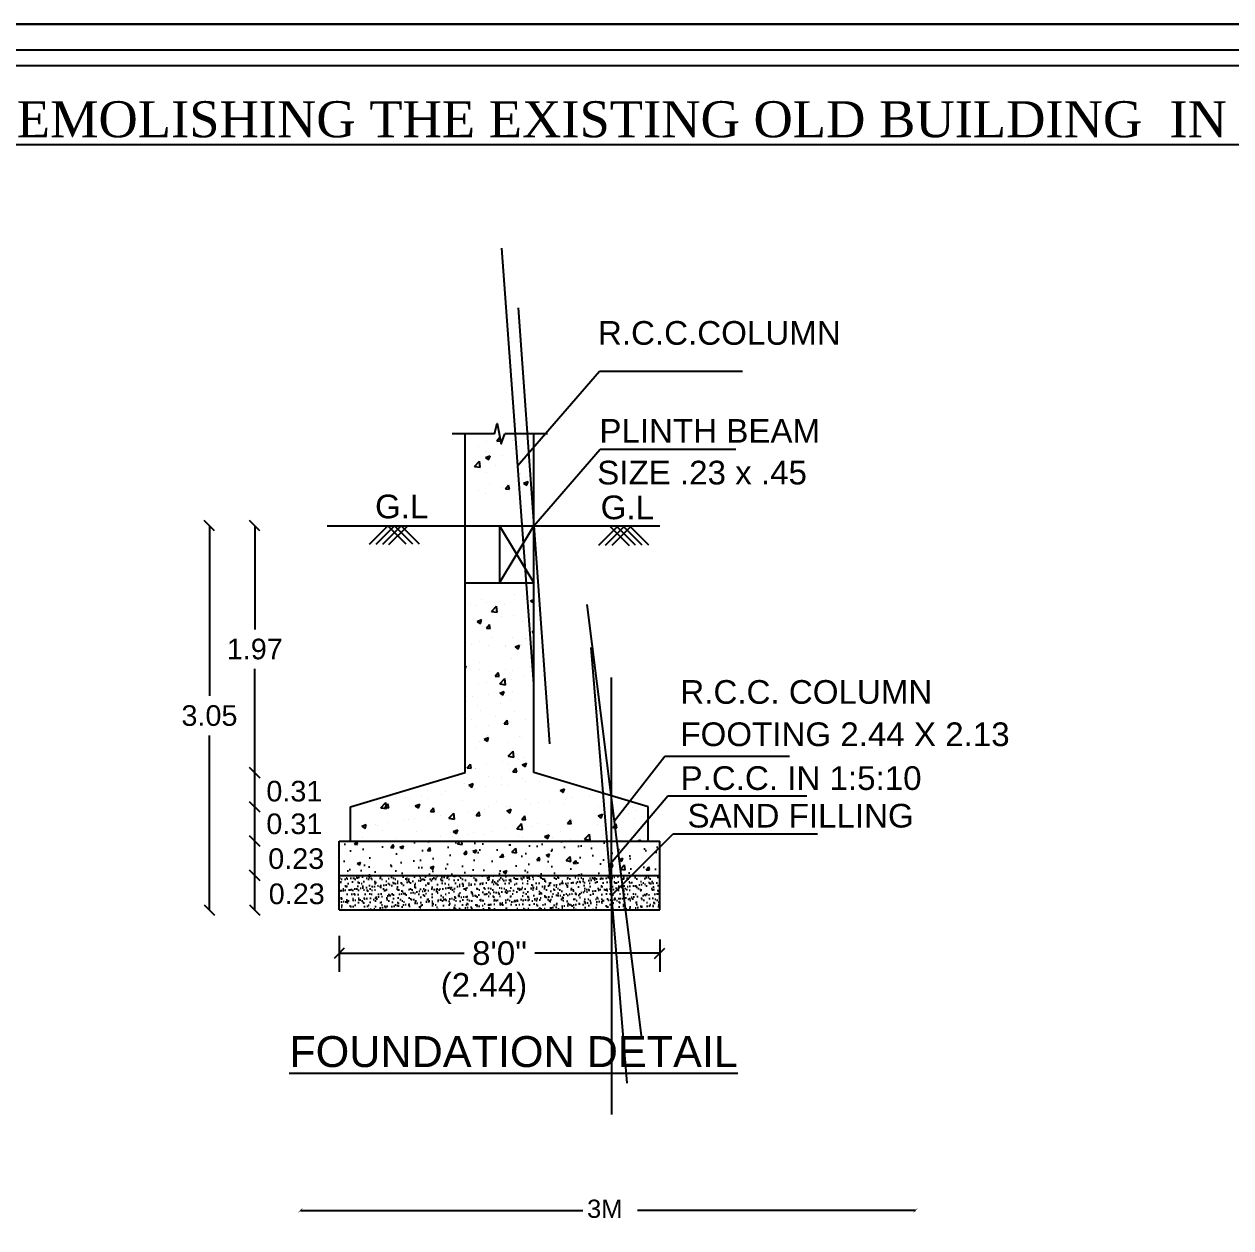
# Model space of a CAD drawing. Header units: metres. Extents: x 7608 to 7792, y -2400 to -2275.
# Drawn here: x 7681.04 to 7692.75, y -2286.91 to -2275.22 of the extents above; entities that cross this region are included whole.
import ezdxf

# ---------------------------------------------------------------- set-up
doc = ezdxf.new("R2010")
doc.units = ezdxf.units.M
doc.header["$MEASUREMENT"] = 0
doc.layers.add('FLOOR-STILT', color=7, linetype='Continuous')
doc.styles.add('Isa-', font='times.ttf')
doc.styles.add('ld', font='arial.ttf')
doc.styles.get("Standard").update_dxf_attribs({"font": 'arial.ttf'})
doc.dimstyles.get("Standard").update_dxf_attribs({"dimtxt": 0.18, "dimasz": 0.18, "dimexe": 0.18, "dimexo": 0.0625, "dimgap": 0.09, "dimtad": 0, "dimtih": 1, "dimtoh": 1, "dimdec": 4, "dimzin": 0, "dimdsep": 46, "dimtxsty": 'Standard', "dimcen": 0.09, "dimadec": 0, "dimazin": 0, "dimtfac": 1, "dimtdec": 4, "dimtofl": 0, "dimtmove": 0, "dimatfit": 3, "dimfxl": 0, "dimtolj": 1, "dimtzin": 0, "dimarcsym": 0})
doc.dimstyles.new('STANDARD_WS', dxfattribs={"dimtxt": 0.18, "dimasz": 0.18, "dimexe": 0.18, "dimexo": 0.0625, "dimgap": 0.09, "dimtad": 0, "dimtih": 1, "dimtoh": 1, "dimdec": 4, "dimzin": 0, "dimdsep": 46, "dimtxsty": 'Standard', "dimcen": 0.09, "dimadec": 0, "dimazin": 0, "dimtfac": 1, "dimtdec": 4, "dimtofl": 0, "dimtmove": 0, "dimatfit": 3, "dimfxl": 0, "dimtolj": 1, "dimtzin": 0, "dimarcsym": 0})

# ---------------------------------------------------------------- blocks, each defined once
blk = doc.blocks.new('_Oblique')
at = {"color": 0, "linetype": 'ByBlock', "lineweight": -2}
blk.add_line((-0.5, -0.5), (0.5, 0.5), dxfattribs=at)
blk = doc.blocks.new('*D320')
at = {"color": 1, "lineweight": -2}
for p, q in [((7683.276, -2280.092), (7683.276, -2281.098)), ((7683.276, -2282.488), (7683.276, -2281.482))]:
    blk.add_line(p, q, dxfattribs=at)
at = {"layer": 'Defpoints', "color": 0}
for p in [(7683.276, -2280.092), (7683.276, -2280.092), (7683.276, -2282.488)]:
    blk.add_point(p, dxfattribs=at)
at = {"color": 1, "lineweight": -2, "xscale": 0.1, "yscale": 0.1, "zscale": 0.1}
for p, rotation in [((7683.276, -2280.092), 90), ((7683.276, -2282.488), 270)]:
    blk.add_blockref('_Oblique', p, dxfattribs=dict(at, rotation=rotation))
at = {"color": 3, "insert": (7683.276, -2281.29), "char_height": 0.2, "attachment_point": 5}
blk.add_mtext('\\A1;1.97', dxfattribs=at)
blk = doc.blocks.new('*D321')
at = {"color": 1, "lineweight": -2}
blk.add_line((7683.276, -2283.821), (7683.276, -2283.487), dxfattribs=at)
at = {"layer": 'Defpoints', "color": 0}
for p in [(7683.276, -2283.487), (7683.389, -2283.487), (7683.389, -2283.821)]:
    blk.add_point(p, dxfattribs=at)
at = {"color": 1, "lineweight": -2, "xscale": 0.1, "yscale": 0.1, "zscale": 0.1}
for p, rotation in [((7683.276, -2283.487), 90), ((7683.276, -2283.821), 270)]:
    blk.add_blockref('_Oblique', p, dxfattribs=dict(at, rotation=rotation))
at = {"color": 3, "insert": (7683.683, -2283.667), "char_height": 0.2, "attachment_point": 5}
blk.add_mtext('\\A1;0.23', dxfattribs=at)
blk = doc.blocks.new('*D322')
at = {"color": 1, "lineweight": -2}
blk.add_line((7683.276, -2283.487), (7683.276, -2283.154), dxfattribs=at)
at = {"layer": 'Defpoints', "color": 0}
for p in [(7683.276, -2283.154), (7683.389, -2283.154), (7683.389, -2283.487)]:
    blk.add_point(p, dxfattribs=at)
at = {"color": 1, "lineweight": -2, "xscale": 0.1, "yscale": 0.1, "zscale": 0.1}
for p, rotation in [((7683.276, -2283.154), 90), ((7683.276, -2283.487), 270)]:
    blk.add_blockref('_Oblique', p, dxfattribs=dict(at, rotation=rotation))
at = {"color": 3, "insert": (7683.678, -2283.325), "char_height": 0.2, "attachment_point": 5}
blk.add_mtext('\\A1;0.23', dxfattribs=at)
blk = doc.blocks.new('*D323')
at = {"color": 1, "lineweight": -2}
for p, q in [((7682.836, -2280.092), (7682.836, -2281.744)), ((7682.836, -2283.821), (7682.836, -2282.128))]:
    blk.add_line(p, q, dxfattribs=at)
at = {"layer": 'Defpoints', "color": 0}
for p in [(7682.836, -2280.092), (7685.151, -2280.092), (7685.155, -2283.821)]:
    blk.add_point(p, dxfattribs=at)
at = {"color": 1, "lineweight": -2, "xscale": 0.1, "yscale": 0.1, "zscale": 0.1}
for p, rotation in [((7682.836, -2280.092), 90), ((7682.836, -2283.821), 270)]:
    blk.add_blockref('_Oblique', p, dxfattribs=dict(at, rotation=rotation))
at = {"color": 3, "insert": (7682.836, -2281.936), "char_height": 0.2, "attachment_point": 5}
blk.add_mtext('\\A1;3.05', dxfattribs=at)
blk = doc.blocks.new('*D324')
at = {"color": 0, "lineweight": -2}
for p, q in [((7684.095, -2284.074), (7684.095, -2284.422)), ((7687.206, -2284.109), (7687.206, -2284.422)), ((7684.095, -2284.242), (7685.308, -2284.242)), ((7687.206, -2284.242), (7685.993, -2284.242))]:
    blk.add_line(p, q, dxfattribs=at)
at = {"layer": 'Defpoints', "color": 0}
for p in [(7684.095, -2284.012), (7687.206, -2284.047), (7687.206, -2284.242)]:
    blk.add_point(p, dxfattribs=at)
at = {"color": 0, "lineweight": -2, "xscale": 0.1, "yscale": 0.1, "zscale": 0.1, "rotation": 180}
blk.add_blockref('_Oblique', (7684.095, -2284.242), dxfattribs=at)
at = {"color": 0, "lineweight": -2, "xscale": 0.1, "yscale": 0.1, "zscale": 0.1}
blk.add_blockref('_Oblique', (7687.206, -2284.242), dxfattribs=at)
at = {"color": 3, "insert": (7685.651, -2284.242), "char_height": 0.23, "attachment_point": 5}
blk.add_mtext('\\A1;8\'0"', dxfattribs=at)
blk = doc.blocks.new('*D325')
at = {"color": 1, "lineweight": -2}
blk.add_line((7683.276, -2283.154), (7683.276, -2282.821), dxfattribs=at)
at = {"layer": 'Defpoints', "color": 0}
for p in [(7683.276, -2282.821), (7683.276, -2282.821), (7683.276, -2283.154)]:
    blk.add_point(p, dxfattribs=at)
at = {"color": 1, "lineweight": -2, "xscale": 0.1, "yscale": 0.1, "zscale": 0.1}
for p, rotation in [((7683.276, -2282.821), 90), ((7683.276, -2283.154), 270)]:
    blk.add_blockref('_Oblique', p, dxfattribs=dict(at, rotation=rotation))
at = {"color": 3, "insert": (7683.66, -2282.987), "char_height": 0.2, "attachment_point": 5}
blk.add_mtext('\\A1;0.31', dxfattribs=at)
blk = doc.blocks.new('*D326')
at = {"color": 1, "lineweight": -2}
blk.add_line((7683.276, -2282.821), (7683.276, -2282.488), dxfattribs=at)
at = {"layer": 'Defpoints', "color": 0}
for p in [(7683.276, -2282.488), (7683.276, -2282.488), (7683.276, -2282.821)]:
    blk.add_point(p, dxfattribs=at)
at = {"color": 1, "lineweight": -2, "xscale": 0.1, "yscale": 0.1, "zscale": 0.1}
for p, rotation in [((7683.276, -2282.488), 90), ((7683.276, -2282.821), 270)]:
    blk.add_blockref('_Oblique', p, dxfattribs=dict(at, rotation=rotation))
at = {"color": 3, "insert": (7683.66, -2282.67), "char_height": 0.2, "attachment_point": 5}
blk.add_mtext('\\A1;0.31', dxfattribs=at)

msp = doc.modelspace()

# ---------------------------------------------------------------- hatches: boundary and pattern name
h = msp.add_hatch()
h.set_pattern_fill('AR-CONC', color=1, scale=0.049378, style=0)
h.set_pattern_definition([(50, (7622.24934, -2302.24287), (0.3541657, -0.0309855), [0.0370332, -0.407365]), (355, (7622.24934, -2302.24287), (-0.068512, 0.3714143), [0.0296265, -0.325892]), (100.4514, (7622.27885, -2302.24546), (0.285654, 0.3404286), [0.0314734, -0.346207]), (46.1842, (7622.24934, -2302.1441), (0.5269778, -0.0817293), [0.0555498, -0.6110476]), (96.6356, (7622.29325, -2302.15093), (0.461514, 0.480996), [0.04721, -0.5193104]), (351.1842, (7622.24934, -2302.1441), (0.4615135, 0.480996), [0.04444, -0.488838]), (21, (7622.29872, -2302.1688), (0.2947383, -0.1988035), [0.0370332, -0.407365]), (326, (7622.2987, -2302.1688), (0.1201432, 0.3580615), [0.0296265, -0.325892]), (71.4514, (7622.32328, -2302.18537), (0.4148816, 0.1592578), [0.0314734, -0.346207]), (37.5, (7622.24934, -2302.24287), (0.00600424, 0.16437493), [0, -0.3219418, 0, -0.3308298, 0, -0.32712647]), (7.5, (7622.24934, -2302.24287), (0.12989737, 0.19475096), [0, -0.18862236, 0, -0.3145352, 0, -0.1246784]), (327.5, (7622.13923, -2302.24287), (0.2635886, -0.01113705), [0, -0.12344395, 0, -0.3851451, 0, -0.51105796]), (317.5, (7622.08985, -2302.24287), (0.2879632, 0.0494294), [0, -0.1604771, 0, -0.2557759, 0, -0.3629252])])
h.paths.add_polyline_path([(7687.20613, -2283.48743), (7687.20613, -2283.15413), (7684.09535, -2283.15413), (7684.09535, -2283.48743)])
h = msp.add_hatch()
h.set_pattern_fill('AR-SAND', color=1, scale=0.001646, style=0)
h.set_pattern_definition([(37.5, (7630.73113, -2279.839325), (-0.00263352, 0.08055347), [0, -0.063545654, 0, -0.0710708, 0, -0.06793532]), (7.5, (7630.73113, -2279.83932), (0.0739879, 0.11798363), [0, -0.03428121, 0, -0.0572747, 0, -0.021948334]), (327.5, (7630.67971, -2279.839325), (0.13019096, 0.00023655), [0, -0.020903176, 0, -0.07525143, 0, -0.098244926]), (317.5, (7630.67971, -2279.83932), (0.12567523, 0.03669237), [0, -0.01045159, 0, -0.049331495, 0, -0.056438574])])
h.paths.add_polyline_path([(7684.09535, -2283.48743), (7684.09535, -2283.82073), (7687.20613, -2283.82073), (7687.20613, -2283.48743)])

# ---------------------------------------------------------------- linework, layer by layer
at = {"color": 0}
for p, q in [((7685.31744, -2282.48753), (7685.31744, -2279.19939)), ((7685.98404, -2282.48753), (7685.98404, -2279.19939)), ((7685.31744, -2280.09239), (7685.98404, -2280.09239)), ((7685.65074, -2280.09239), (7685.98404, -2280.64789)), ((7685.65074, -2280.64789), (7685.98404, -2280.09239)), ((7685.98404, -2280.64789), (7685.98404, -2280.09239)), ((7685.31744, -2280.64789), (7685.98404, -2280.64789)), ((7684.20645, -2282.82083), (7685.31744, -2282.48753)), ((7687.09503, -2282.82083), (7685.98404, -2282.48753)), ((7684.20645, -2283.15413), (7684.20645, -2282.82083)), ((7687.09503, -2283.15413), (7687.09503, -2282.82083)), ((7684.09535, -2283.82073), (7684.09535, -2283.15413)), ((7684.09535, -2283.15413), (7687.20613, -2283.15413)), ((7687.20613, -2283.82073), (7687.20613, -2283.15413)), ((7684.09535, -2283.48743), (7687.20613, -2283.48743)), ((7684.09535, -2283.82073), (7687.20613, -2283.82073))]:
    msp.add_line(p, q, dxfattribs=at)
at = {"color": 1}
for p, q in [((7685.52777, -2279.27399), (7685.52777, -2279.27399)), ((7685.61858, -2279.28062), (7685.61858, -2279.28062)), ((7685.62425, -2279.26881), (7685.654, -2279.23335)), ((7685.62425, -2279.26881), (7685.66114, -2279.27204)), ((7685.64516, -2279.25759), (7685.64516, -2279.25759)), ((7685.66115, -2279.27206), (7685.65402, -2279.23337)), ((7685.77309, -2279.26028), (7685.77309, -2279.26028)), ((7685.88772, -2279.21221), (7685.88772, -2279.21221)), ((7685.97465, -2279.27151), (7685.97465, -2279.27151)), ((7685.44582, -2279.32658), (7685.44582, -2279.32658)), ((7685.51643, -2279.42927), (7685.55965, -2279.41268)), ((7685.51643, -2279.42927), (7685.54713, -2279.44998)), ((7685.52916, -2279.36756), (7685.52916, -2279.36756)), ((7685.54715, -2279.45), (7685.55966, -2279.4127)), ((7685.67566, -2279.40951), (7685.67566, -2279.40951)), ((7685.7753, -2279.3405), (7685.7753, -2279.3405)), ((7685.84606, -2279.3241), (7685.84606, -2279.3241)), ((7685.40854, -2279.51658), (7685.45662, -2279.46648)), ((7685.40854, -2279.51658), (7685.46344, -2279.52509)), ((7685.4562, -2279.52406), (7685.4562, -2279.52406)), ((7685.46345, -2279.52511), (7685.45663, -2279.4665)), ((7685.61072, -2279.50372), (7685.61072, -2279.50372)), ((7685.83856, -2279.52957), (7685.83856, -2279.52957)), ((7685.84448, -2279.47295), (7685.84448, -2279.47295)), ((7685.52165, -2279.57303), (7685.52165, -2279.57303)), ((7685.52237, -2279.57133), (7685.52237, -2279.57133)), ((7685.85185, -2279.58525), (7685.85185, -2279.58525)), ((7685.88485, -2279.67778), (7685.92807, -2279.66119)), ((7685.91139, -2279.62551), (7685.91139, -2279.62551)), ((7685.91557, -2279.69851), (7685.92808, -2279.66121)), ((7685.44835, -2279.74716), (7685.44835, -2279.74716)), ((7685.51415, -2279.7785), (7685.51415, -2279.7785)), ((7685.55143, -2279.6873), (7685.55143, -2279.6873)), ((7685.68211, -2279.71638), (7685.68211, -2279.71638)), ((7685.70989, -2279.73308), (7685.73964, -2279.69762)), ((7685.70989, -2279.73308), (7685.74678, -2279.73631)), ((7685.74679, -2279.73633), (7685.73966, -2279.69764)), ((7685.83105, -2279.73504), (7685.83105, -2279.73504)), ((7685.88485, -2279.67778), (7685.91556, -2279.69848)), ((7685.98533, -2280.62661), (7685.98533, -2280.62661)), ((7685.47662, -2280.80584), (7685.47662, -2280.80584)), ((7685.52413, -2280.83715), (7685.52413, -2280.83715)), ((7685.64833, -2280.83114), (7685.64833, -2280.83114)), ((7685.79353, -2280.76238), (7685.79353, -2280.76238)), ((7685.88408, -2280.77537), (7685.88408, -2280.77537)), ((7685.95292, -2280.82143), (7685.98404, -2280.80949)), ((7685.95292, -2280.82143), (7685.98362, -2280.84214)), ((7685.36587, -2280.84352), (7685.36587, -2280.84352)), ((7685.41457, -2280.86192), (7685.41457, -2280.86192)), ((7685.5722, -2280.92339), (7685.62028, -2280.87329)), ((7685.5722, -2280.92339), (7685.6271, -2280.93191)), ((7685.62711, -2280.93193), (7685.62029, -2280.87331)), ((7685.69536, -2280.85744), (7685.69536, -2280.85744)), ((7685.98363, -2280.84217), (7685.98404, -2280.84096)), ((7685.43432, -2281.02051), (7685.47753, -2281.00392)), ((7685.43432, -2281.02051), (7685.46502, -2281.04122)), ((7685.46503, -2281.04124), (7685.47755, -2281.00394)), ((7685.46912, -2281.01131), (7685.46912, -2281.01131)), ((7685.5241, -2281.08715), (7685.55386, -2281.05169)), ((7685.56101, -2281.0904), (7685.55387, -2281.05171)), ((7685.67202, -2280.97267), (7685.67202, -2280.97267)), ((7685.78602, -2280.96785), (7685.78602, -2280.96785)), ((7685.87576, -2281.02326), (7685.87576, -2281.02326)), ((7685.48596, -2281.07458), (7685.48596, -2281.07458)), ((7685.5241, -2281.08715), (7685.56099, -2281.09038)), ((7685.57516, -2281.17284), (7685.57516, -2281.17284)), ((7685.77852, -2281.17332), (7685.77852, -2281.17332)), ((7685.90465, -2281.18676), (7685.90465, -2281.18676)), ((7685.90775, -2281.18867), (7685.90775, -2281.18867)), ((7685.96681, -2281.12588), (7685.98404, -2281.10535)), ((7685.96681, -2281.12588), (7685.98404, -2281.12739)), ((7685.37582, -2281.24182), (7685.37582, -2281.24182)), ((7685.46161, -2281.21678), (7685.46161, -2281.21678)), ((7685.54779, -2281.25046), (7685.54779, -2281.25046)), ((7685.7053, -2281.25575), (7685.7053, -2281.25575)), ((7685.71339, -2281.2667), (7685.71339, -2281.2667)), ((7685.80274, -2281.26901), (7685.84596, -2281.25242)), ((7685.80274, -2281.26901), (7685.83344, -2281.28972)), ((7685.83345, -2281.28974), (7685.84597, -2281.25244)), ((7685.86791, -2281.24636), (7685.86791, -2281.24636)), ((7685.32359, -2281.31802), (7685.32359, -2281.31802)), ((7685.45411, -2281.42225), (7685.45411, -2281.42225)), ((7685.77101, -2281.37879), (7685.77101, -2281.37879)), ((7685.31744, -2281.4553), (7685.32736, -2281.45149)), ((7685.31744, -2281.4811), (7685.32737, -2281.45152)), ((7685.45236, -2281.48658), (7685.45236, -2281.48658)), ((7685.55102, -2281.51014), (7685.55102, -2281.51014)), ((7685.60974, -2281.55142), (7685.6395, -2281.51596)), ((7685.64664, -2281.55467), (7685.63951, -2281.51598)), ((7685.70554, -2281.4898), (7685.70554, -2281.4898)), ((7685.78185, -2281.5005), (7685.78185, -2281.5005)), ((7685.9393, -2281.45902), (7685.9393, -2281.45902)), ((7685.4466, -2281.62771), (7685.4466, -2281.62771)), ((7685.52231, -2281.61873), (7685.52231, -2281.61873)), ((7685.60974, -2281.55142), (7685.64663, -2281.55465)), ((7685.65403, -2281.6268), (7685.70211, -2281.5767)), ((7685.65403, -2281.6268), (7685.70893, -2281.63531)), ((7685.70894, -2281.63533), (7685.70212, -2281.57672)), ((7685.76351, -2281.58426), (7685.76351, -2281.58426)), ((7685.88226, -2281.55695), (7685.88226, -2281.55695)), ((7685.38865, -2281.75358), (7685.38865, -2281.75358)), ((7685.54316, -2281.73324), (7685.54316, -2281.73324)), ((7685.65256, -2281.71659), (7685.69578, -2281.7)), ((7685.65256, -2281.71659), (7685.68326, -2281.7373)), ((7685.6702, -2281.75425), (7685.6702, -2281.75425)), ((7685.68327, -2281.73732), (7685.69579, -2281.70002)), ((7685.77692, -2281.70246), (7685.77692, -2281.70246)), ((7685.33217, -2281.80197), (7685.33217, -2281.80197)), ((7685.4391, -2281.83318), (7685.4391, -2281.83318)), ((7685.46231, -2281.88488), (7685.46231, -2281.88488)), ((7685.66166, -2281.81589), (7685.66166, -2281.81589)), ((7685.756, -2281.78972), (7685.756, -2281.78972)), ((7685.38079, -2281.97667), (7685.38079, -2281.97667)), ((7685.61455, -2281.9459), (7685.61455, -2281.9459)), ((7685.69538, -2282.01569), (7685.72514, -2281.98022)), ((7685.73228, -2282.01894), (7685.72515, -2281.98025)), ((7685.74849, -2281.99519), (7685.74849, -2281.99519)), ((7685.7918, -2281.8988), (7685.7918, -2281.8988)), ((7685.90593, -2281.97025), (7685.90593, -2281.97025)), ((7685.43159, -2282.03865), (7685.43159, -2282.03865)), ((7685.54597, -2282.03204), (7685.54597, -2282.03204)), ((7685.69538, -2282.01569), (7685.73227, -2282.01891)), ((7685.42409, -2282.24412), (7685.42409, -2282.24412)), ((7685.45218, -2282.18934), (7685.45218, -2282.18934)), ((7685.50238, -2282.16416), (7685.5456, -2282.14758)), ((7685.50238, -2282.16416), (7685.53308, -2282.18487)), ((7685.53309, -2282.1849), (7685.54561, -2282.1476)), ((7685.53886, -2282.12963), (7685.53886, -2282.12963)), ((7685.74099, -2282.20066), (7685.74099, -2282.20066)), ((7685.84199, -2282.13802), (7685.84199, -2282.13802)), ((7685.86835, -2282.14355), (7685.86835, -2282.14355)), ((7685.73586, -2282.33021), (7685.78394, -2282.2801)), ((7685.73586, -2282.33021), (7685.79076, -2282.33872)), ((7685.79077, -2282.33874), (7685.78395, -2282.28012)), ((7685.83413, -2282.36112), (7685.83413, -2282.36112)), ((7685.88044, -2282.33853), (7685.88044, -2282.33853)), ((7687.25483, -2282.32897), (7688.4653, -2282.32897)), ((7685.33831, -2282.44122), (7685.36807, -2282.40576)), ((7685.33831, -2282.44122), (7685.37521, -2282.44445)), ((7685.37522, -2282.44447), (7685.36808, -2282.40578)), ((7685.41658, -2282.44959), (7685.41658, -2282.44959)), ((7685.41867, -2282.44503), (7685.41867, -2282.44503)), ((7685.52049, -2282.40031), (7685.52049, -2282.40031)), ((7685.67961, -2282.38146), (7685.67961, -2282.38146)), ((7685.73348, -2282.40613), (7685.73348, -2282.40613)), ((7685.74815, -2282.45895), (7685.74815, -2282.45895)), ((7685.78102, -2282.47995), (7685.81078, -2282.44449)), ((7685.81792, -2282.4832), (7685.81079, -2282.44451)), ((7685.87081, -2282.41267), (7685.91402, -2282.39608)), ((7685.87081, -2282.41267), (7685.90151, -2282.43338)), ((7685.90152, -2282.4334), (7685.91403, -2282.3961)), ((7685.3522, -2282.61174), (7685.39542, -2282.59515)), ((7685.38292, -2282.63247), (7685.39543, -2282.59517)), ((7685.5488, -2282.52794), (7685.5488, -2282.52794)), ((7685.66838, -2282.53583), (7685.66838, -2282.53583)), ((7685.78102, -2282.47995), (7685.81791, -2282.48318)), ((7685.87829, -2282.54186), (7685.87829, -2282.54186)), ((7685.90552, -2282.57378), (7685.90552, -2282.57378)), ((7686.03774, -2282.57209), (7686.03774, -2282.57209)), ((7686.20778, -2282.55578), (7686.20778, -2282.55578)), ((7684.89368, -2282.70699), (7684.89368, -2282.70699)), ((7684.94848, -2282.65941), (7684.94848, -2282.65941)), ((7685.0885, -2282.70133), (7685.0885, -2282.70133)), ((7685.12744, -2282.67621), (7685.12744, -2282.67621)), ((7685.30843, -2282.59762), (7685.30843, -2282.59762)), ((7685.3522, -2282.61174), (7685.38291, -2282.63245)), ((7685.40908, -2282.65506), (7685.40908, -2282.65506)), ((7685.51724, -2282.6249), (7685.51724, -2282.6249)), ((7685.67176, -2282.60455), (7685.67176, -2282.60455)), ((7685.72598, -2282.6116), (7685.72598, -2282.6116)), ((7686.23923, -2282.66117), (7686.28244, -2282.64458)), ((7686.23923, -2282.66117), (7686.26993, -2282.68188)), ((7686.26406, -2282.69005), (7686.26406, -2282.69005)), ((7686.26994, -2282.68191), (7686.28245, -2282.64461)), ((7684.34936, -2282.77865), (7684.34936, -2282.77865)), ((7684.45983, -2282.78431), (7684.45983, -2282.78431)), ((7684.50025, -2282.82929), (7684.54832, -2282.77919)), ((7684.50025, -2282.82929), (7684.55514, -2282.8378)), ((7684.53854, -2282.82803), (7684.5683, -2282.79256)), ((7684.53854, -2282.82803), (7684.57543, -2282.83125)), ((7684.55515, -2282.83782), (7684.54833, -2282.77921)), ((7684.57544, -2282.83127), (7684.56831, -2282.79259)), ((7684.58852, -2282.72119), (7684.58852, -2282.72119)), ((7684.6369, -2282.73092), (7684.6369, -2282.73092)), ((7684.73916, -2282.72733), (7684.73916, -2282.72733)), ((7684.77674, -2282.74085), (7684.77674, -2282.74085)), ((7684.8336, -2282.81081), (7684.87682, -2282.79422)), ((7684.8336, -2282.81081), (7684.8643, -2282.83152)), ((7684.86431, -2282.83154), (7684.87683, -2282.79425)), ((7684.96638, -2282.74484), (7684.96638, -2282.74484)), ((7685.29587, -2282.75877), (7685.29587, -2282.75877)), ((7685.54415, -2282.81362), (7685.54415, -2282.81362)), ((7685.62535, -2282.77269), (7685.62535, -2282.77269)), ((7685.71847, -2282.81707), (7685.71847, -2282.81707)), ((7685.74315, -2282.81722), (7685.74315, -2282.81722)), ((7685.90411, -2282.75183), (7685.90411, -2282.75183)), ((7685.95484, -2282.78661), (7685.95484, -2282.78661)), ((7686.03024, -2282.77755), (7686.03024, -2282.77755)), ((7686.13295, -2282.7659), (7686.13295, -2282.7659)), ((7686.28433, -2282.80053), (7686.28433, -2282.80053)), ((7686.28747, -2282.74556), (7686.28747, -2282.74556)), ((7686.35081, -2282.73128), (7686.35081, -2282.73128)), ((7686.52123, -2282.71478), (7686.52123, -2282.71478)), ((7686.61381, -2282.81445), (7686.61381, -2282.81445)), ((7686.9433, -2282.82837), (7686.9433, -2282.82837)), ((7687.28439, -2282.71447), (7688.63448, -2282.71447)), ((7684.76923, -2282.94632), (7684.76923, -2282.94632)), ((7684.82424, -2282.93719), (7684.82424, -2282.93719)), ((7684.96507, -2282.91965), (7684.96507, -2282.91965)), ((7684.98125, -2282.86676), (7685.011, -2282.8313)), ((7684.98125, -2282.86676), (7685.01814, -2282.86998)), ((7685.01815, -2282.87001), (7685.01101, -2282.83132)), ((7685.08099, -2282.9068), (7685.08099, -2282.9068)), ((7685.15897, -2282.93145), (7685.20705, -2282.88135)), ((7685.15897, -2282.93145), (7685.21387, -2282.93997)), ((7685.1842, -2282.87541), (7685.1842, -2282.87541)), ((7685.21387, -2282.93999), (7685.20706, -2282.88137)), ((7685.35487, -2282.86833), (7685.35487, -2282.86833)), ((7685.40157, -2282.86053), (7685.40157, -2282.86053)), ((7685.42395, -2282.90549), (7685.45371, -2282.87003)), ((7685.42395, -2282.90549), (7685.46085, -2282.90872)), ((7685.46086, -2282.90874), (7685.45372, -2282.87005)), ((7685.50939, -2282.84799), (7685.50939, -2282.84799)), ((7685.72063, -2282.86025), (7685.76384, -2282.84366)), ((7685.72063, -2282.86025), (7685.75133, -2282.88095)), ((7685.75134, -2282.88098), (7685.76385, -2282.84368)), ((7685.86666, -2282.94422), (7685.89642, -2282.90876)), ((7685.86666, -2282.94422), (7685.90355, -2282.94745)), ((7685.90356, -2282.94747), (7685.89643, -2282.90878)), ((7686.30937, -2282.98295), (7686.33912, -2282.94749)), ((7686.34627, -2282.9862), (7686.33913, -2282.94751)), ((7686.34331, -2282.93675), (7686.34331, -2282.93675)), ((7686.60765, -2282.90968), (7686.65087, -2282.89309)), ((7686.60765, -2282.90968), (7686.63835, -2282.93039)), ((7686.63836, -2282.93041), (7686.65088, -2282.89311)), ((7686.66021, -2282.89329), (7686.66021, -2282.89329)), ((7686.74866, -2282.9069), (7686.74866, -2282.9069)), ((7686.90318, -2282.88656), (7686.90318, -2282.88656)), ((7686.95848, -2282.93474), (7686.95848, -2282.93474)), ((7686.97197, -2282.85377), (7686.97197, -2282.85377)), ((7684.315, -2283.00989), (7684.35822, -2282.9933)), ((7684.315, -2283.00989), (7684.3457, -2283.0306)), ((7684.34571, -2283.03062), (7684.35823, -2282.99332)), ((7684.45233, -2282.98978), (7684.45233, -2282.98978)), ((7684.46429, -2282.99898), (7684.46429, -2282.99898)), ((7684.5167, -2283.04632), (7684.5167, -2283.04632)), ((7684.57679, -2282.97077), (7684.57679, -2282.97077)), ((7684.7313, -2282.95043), (7684.7313, -2282.95043)), ((7684.84619, -2283.06024), (7684.84619, -2283.06024)), ((7685.20202, -2283.05932), (7685.24524, -2283.04273)), ((7685.20202, -2283.05932), (7685.23273, -2283.08003)), ((7685.23274, -2283.08005), (7685.24525, -2283.04275)), ((7685.58077, -2283.06066), (7685.58077, -2283.06066)), ((7685.71097, -2283.02254), (7685.71097, -2283.02254)), ((7685.81769, -2283.03361), (7685.86577, -2282.98351)), ((7685.81769, -2283.03361), (7685.87259, -2283.04213)), ((7685.8726, -2283.04215), (7685.86578, -2282.98353)), ((7685.97058, -2283.00934), (7685.97058, -2283.00934)), ((7686.02273, -2282.98302), (7686.02273, -2282.98302)), ((7686.12509, -2282.98899), (7686.12509, -2282.98899)), ((7686.23858, -2283.05832), (7686.23858, -2283.05832)), ((7686.30937, -2282.98295), (7686.34626, -2282.98618)), ((7686.35886, -2282.95822), (7686.35886, -2282.95822)), ((7686.59853, -2282.99653), (7686.59853, -2282.99653)), ((7686.75208, -2283.02168), (7686.78183, -2282.98622)), ((7686.75208, -2283.02168), (7686.78897, -2283.02491)), ((7686.78898, -2283.02494), (7686.78184, -2282.98625)), ((7686.96447, -2283.05924), (7686.96447, -2283.05924)), ((7684.31736, -2283.11531), (7684.31736, -2283.11531)), ((7684.64684, -2283.12923), (7684.64684, -2283.12923)), ((7684.76173, -2283.15179), (7684.76173, -2283.15179)), ((7684.97633, -2283.14315), (7684.97633, -2283.14315)), ((7685.07349, -2283.11227), (7685.07349, -2283.11227)), ((7685.17567, -2283.07416), (7685.17567, -2283.07416)), ((7685.1925, -2283.11177), (7685.1925, -2283.11177)), ((7685.34701, -2283.09143), (7685.34701, -2283.09143)), ((7685.39406, -2283.066), (7685.39406, -2283.066)), ((7685.50516, -2283.08808), (7685.50516, -2283.08808)), ((7685.83465, -2283.10201), (7685.83465, -2283.10201)), ((7685.87862, -2283.12011), (7685.87862, -2283.12011)), ((7686.08905, -2283.10875), (7686.13227, -2283.09216)), ((7686.08905, -2283.10875), (7686.11975, -2283.12946)), ((7686.11976, -2283.12948), (7686.13228, -2283.09218)), ((7686.16413, -2283.11593), (7686.16413, -2283.11593)), ((7686.3358, -2283.14221), (7686.3358, -2283.14221)), ((7686.47642, -2283.13578), (7686.52449, -2283.08567)), ((7686.47642, -2283.13578), (7686.53131, -2283.14429)), ((7686.49362, -2283.12985), (7686.49362, -2283.12985)), ((7686.53132, -2283.14431), (7686.5245, -2283.08569)), ((7686.58629, -2283.15034), (7686.58629, -2283.15034)), ((7686.6527, -2283.09876), (7686.6527, -2283.09876)), ((7686.7408, -2283.13), (7686.7408, -2283.13)), ((7686.74643, -2283.13205), (7686.74643, -2283.13205)), ((7686.8231, -2283.14377), (7686.8231, -2283.14377)), ((7686.97456, -2283.09922), (7686.97456, -2283.09922)), ((7686.98663, -2283.15413), (7687.01929, -2283.14159)), ((7687.0151, -2283.15413), (7687.0193, -2283.14162)), ((7687.33777, -2283.08237), (7688.73853, -2283.08237))]:
    msp.add_line(p, q, dxfattribs=at)
at = {"color": 2}
for p, q in [((7683.9777, -2280.09239), (7685.31744, -2280.09239)), ((7685.98404, -2280.09239), (7687.20613, -2280.09239))]:
    msp.add_line(p, q, dxfattribs=at)
at = {"color": 21}
for p, q in [((7684.38827, -2280.27015), (7684.56603, -2280.09239)), ((7684.45351, -2280.27015), (7684.63127, -2280.09239)), ((7684.51875, -2280.27015), (7684.69651, -2280.09239)), ((7684.74379, -2280.27015), (7684.56603, -2280.09239)), ((7684.57632, -2280.2759), (7684.75984, -2280.09239)), ((7684.80903, -2280.27015), (7684.63127, -2280.09239)), ((7684.87427, -2280.27015), (7684.69651, -2280.09239)), ((7686.6148, -2280.28006), (7686.79256, -2280.10231)), ((7686.68004, -2280.28006), (7686.8578, -2280.10231)), ((7686.91275, -2280.28582), (7686.72924, -2280.10231)), ((7686.74529, -2280.28006), (7686.92305, -2280.10231)), ((7686.97032, -2280.28006), (7686.79256, -2280.10231)), ((7687.03556, -2280.28006), (7686.8578, -2280.10231)), ((7687.1008, -2280.28006), (7686.92305, -2280.10231))]:
    msp.add_line(p, q, dxfattribs=at)
msp.add_line((7685.35447, -2280.09239), (7685.98404, -2280.09239))
at = {"color": 7}
msp.add_line((7685.65074, -2280.09239), (7685.65074, -2280.64789), dxfattribs=at)
at = {"lineweight": 25, "ltscale": 60}
for p, q in [((7683.71926, -2286.73903), (7686.45977, -2286.73903)), ((7689.68778, -2286.73903), (7686.99119, -2286.73903))]:
    msp.add_line(p, q, dxfattribs=at)
at = {"color": 4}
for points in [[(7654.99647, -2275.22286), (7747.87877, -2275.22286), (7747.87877, -2335.22229), (7654.99647, -2335.22229)], [(7655.24647, -2275.47286), (7747.62877, -2275.47286), (7747.62877, -2334.97229), (7655.24647, -2334.97229)], [(7655.39647, -2275.62286), (7747.47877, -2275.62286), (7747.47877, -2334.82229), (7655.39647, -2334.82229)]]:
    msp.add_lwpolyline(points, close=True, dxfattribs=at)
at = {"color": 1}
for points in [[(7685.60262, -2279.19939), (7685.19244, -2279.19939)], [(7685.60262, -2279.19939), (7685.62672, -2279.09863), (7685.66769, -2279.29585), (7685.70384, -2279.19939)], [(7686.11742, -2279.19939), (7685.70384, -2279.19939)]]:
    msp.add_lwpolyline(points, dxfattribs=at)
at = {"color": 0, "linetype": 'ByBlock', "lineweight": 25, "const_width": 0.00559}
for points in [[(7683.7379, -2286.72039), (7683.70061, -2286.75768)], [(7689.66913, -2286.75768), (7689.70642, -2286.72039)]]:
    msp.add_lwpolyline(points, dxfattribs=at)
at = {"layer": 'FLOOR-STILT', "color": 64}
msp.add_lwpolyline([(7654.99647, -2335.22229), (7747.87877, -2335.22229), (7747.87877, -2275.22286), (7654.99647, -2275.22286)], close=True, dxfattribs=at)

# ---------------------------------------------------------------- texts
at = {"color": 3, "style": 'Isa-'}
msp.add_text('%%UPLAN SHOWING THE PROPOSED  CONSTRUCTION OF  RESIDENTIAL APARTMENT BUILDING  AFTER DEMOLISHING THE EXISTING OLD BUILDING  IN DOOR NO:19,  T.S. NO: 18 , WARD - AG,  BLOCK NO: 9, MANGAMMAL SALAI , K.ABISHKAPURAM VILLAGE, ZONE-IV, TRICHY CITY CORPORATION.', height=0.35, dxfattribs=at).set_placement((7655.60502, -2276.32101))
at = {"color": 3}
for s, height, p in [('R.C.C.COLUMN ', 0.23, (7686.60632, -2278.33531)), ('PLINTH BEAM', 0.23, (7686.62025, -2279.28627)), ('SIZE .23 x .45', 0.23, (7686.59898, -2279.69136)), ('G.L', 0.23, (7684.4432, -2280.02025)), ('G.L', 0.23, (7686.63248, -2280.02877)), ('R.C.C. COLUMN', 0.23, (7687.40603, -2281.82073)), ('FOOTING 2.44 X 2.13', 0.23, (7687.40603, -2282.23144)), ('P.C.C. IN 1:5:10', 0.23, (7687.40813, -2282.65697)), ('SAND FILLING', 0.23, (7687.47538, -2283.02188)), ('(2.44)', 0.23, (7685.08051, -2284.66473)), ('%%uFOUNDATION DETAIL', 0.3, (7683.61096, -2285.34685))]:
    msp.add_text(s, height=height, dxfattribs=at).set_placement(p)
at = {"lineweight": 25, "style": 'ld'}
msp.add_text('3M', height=0.176874, dxfattribs=at).set_placement((7686.50088, -2286.81087))

# ---------------------------------------------------------------- dimensions: what is measured, and where the dimension line sits
at = {"color": 7}
for base, p1, p2, text, override, picture, middle in [((7682.83602, -2280.09239), (7685.15502, -2283.82073), (7685.15111, -2280.09239), '3.05', {"dimtxt": 0.2, "dimasz": 0.1, "dimdec": 2, "dimblk1": 'Oblique', "dimblk2": 'Oblique', "dimsah": 1, "dimse1": 1, "dimse2": 1, "dimsd1": 0, "dimsd2": 0, "dimclrd": 1, "dimclrt": 3}, '*D323', (7682.83602, -2281.93604)), ((7683.27577, -2282.48753), (7683.27577, -2282.82083), (7683.27577, -2282.48753), '0.31', {"dimtxt": 0.2, "dimasz": 0.1, "dimdec": 2, "dimblk1": 'Oblique', "dimblk2": 'Oblique', "dimsah": 1, "dimse1": 1, "dimse2": 1, "dimclrd": 1, "dimclrt": 3, "dimtmove": 2}, '*D326', (7683.66017, -2282.66982)), ((7683.27577, -2282.82083), (7683.27577, -2283.15413), (7683.27577, -2282.82083), '0.31', {"dimtxt": 0.2, "dimasz": 0.1, "dimdec": 2, "dimblk1": 'Oblique', "dimblk2": 'Oblique', "dimsah": 1, "dimse1": 1, "dimse2": 1, "dimclrd": 1, "dimclrt": 3, "dimtmove": 2}, '*D325', (7683.66017, -2282.9872)), ((7683.27577, -2283.15413), (7683.38893, -2283.48743), (7683.38893, -2283.15413), '0.23', {"dimtxt": 0.2, "dimasz": 0.1, "dimdec": 2, "dimblk1": 'Oblique', "dimblk2": 'Oblique', "dimsah": 1, "dimse1": 1, "dimse2": 1, "dimsd1": 0, "dimsd2": 0, "dimclrd": 1, "dimclrt": 3, "dimtmove": 2}, '*D322', (7683.67835, -2283.32465)), ((7683.27577, -2283.48743), (7683.38893, -2283.82073), (7683.38893, -2283.48743), '0.23', {"dimtxt": 0.2, "dimasz": 0.1, "dimdec": 2, "dimblk1": 'Oblique', "dimblk2": 'Oblique', "dimsah": 1, "dimse1": 1, "dimse2": 1, "dimsd1": 0, "dimsd2": 0, "dimclrd": 1, "dimclrt": 3, "dimtmove": 2}, '*D321', (7683.68339, -2283.66676))]:
    dim = msp.add_linear_dim(base=base, p1=p1, p2=p2, angle=90, text=text, dimstyle='STANDARD_WS', override=override, dxfattribs=at)
    dim.commit()
    dim.dimension.update_dxf_attribs({"geometry": picture, "text_midpoint": middle, "dimtype": 160})
dim = msp.add_linear_dim(base=(7683.27577, -2280.09239), p1=(7683.27577, -2282.48753), p2=(7683.27577, -2280.09239), angle=90, text='1.97', dimstyle='STANDARD_WS', override={"dimtxt": 0.2, "dimasz": 0.1, "dimdec": 2, "dimblk1": 'Oblique', "dimblk2": 'Oblique', "dimsah": 1, "dimse1": 1, "dimse2": 1, "dimsd1": 0, "dimsd2": 0, "dimclrd": 1, "dimclrt": 3}, dxfattribs=at)
dim.commit()
dim.dimension.update_dxf_attribs({"geometry": '*D320', "text_midpoint": (7683.27577, -2281.28996)})
dim = msp.add_linear_dim(base=(7687.20613, -2284.2417), p1=(7684.09535, -2284.01162), p2=(7687.20613, -2284.04686), text='8\'0"', dimstyle='STANDARD_WS', override={"dimtxt": 0.23, "dimasz": 0.1, "dimdec": 2, "dimblk1": 'OBLIQUE', "dimblk2": 'OBLIQUE', "dimsah": 1, "dimclrt": 3}, dxfattribs=at)
dim.commit()
dim.dimension.update_dxf_attribs({"geometry": '*D324', "text_midpoint": (7685.65074, -2284.2417)})

# ---------------------------------------------------------------- leaders
at = {"color": 21}
for points in [[(7685.82568, -2279.51214), (7686.62045, -2278.59094), (7688.00954, -2278.59094)], [(7685.98404, -2280.09239), (7686.6267, -2279.34945), (7687.94608, -2279.34945)], [(7686.76404, -2282.96088), (7687.25483, -2282.32897)], [(7686.71285, -2283.38932), (7687.28439, -2282.71447)], [(7686.73599, -2283.68577), (7687.33777, -2283.08237)]]:
    msp.add_leader(points, dimstyle='Standard', override={"dimtxt": 9, "dimasz": 3, "dimexe": 2, "dimexo": 3, "dimgap": 1, "dimtad": 1, "dimtih": 0, "dimtoh": 0, "dimdec": 2, "dimcen": 2.5, "dimclrd": 21, "dimclre": 21, "dimclrt": 4, "dimtofl": 1, "dimldrblk": 'Oblique'}, dxfattribs=at)

doc.saveas('drawing.dxf')
